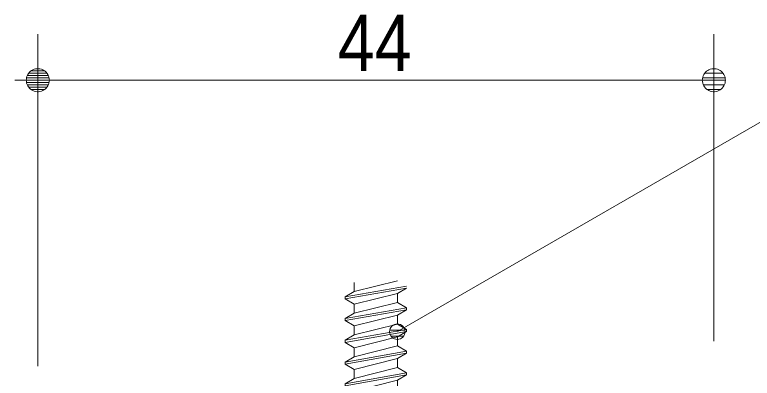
# Model space of a CAD drawing. Units: millimetres, scale not verified. Extents: x -6062 to 6062, y -3045 to 3045.
# Drawn here: x 976.7 to 1456.7, y 1098.3 to 1334.9 of the extents above; entities that cross this region are included whole.
import ezdxf
from ezdxf.enums import TextEntityAlignment as Align

# ---------------------------------------------------------------- set-up
doc = ezdxf.new("R2010")
doc.units = ezdxf.units.MM
doc.header["$LTSCALE"] = 20
for name, color, linetype, lineweight in [('0-0_2寸法-1', 7, 'Continuous', 9), ('0-1_0', 7, 'Continuous', 9), ('0-3_2寸法-3', 7, 'Continuous', 9), ('0-4_3一般', 7, 'Continuous', 9)]:
    doc.layers.add(name, color=color, linetype=linetype, lineweight=lineweight)
doc.styles.add('ＭＳ Ｐゴシック', font='')
doc.styles.get('ＭＳ Ｐゴシック').set_extended_font_data('MS PGothic')

# ---------------------------------------------------------------- blocks, each defined once
blk = doc.blocks.new('_Dot')
at = {"layer": '0-1_0'}
for p, q in [((-10, 0), (-20, 0)), ((9.78, 2), (-9.78, 2)), ((7.99, 6), (-7.99, 6)), ((9.16, -3.98), (-9.16, -3.98)), ((6, -7.98), (-6, -7.98))]:
    blk.add_line(p, q, dxfattribs=at)
for points in [[(10, 0), (9.92, 1.25), (9.69, 2.49), (9.3, 3.68), (8.76, 4.82), (8.09, 5.88), (7.29, 6.85), (6.37, 7.71), (5.36, 8.44), (4.26, 9.05), (3.09, 9.51), (1.87, 9.82), (0.63, 9.98), (-0.63, 9.98), (-1.87, 9.82), (-3.09, 9.51), (-4.26, 9.05), (-5.36, 8.44), (-6.37, 7.71), (-7.29, 6.85), (-8.09, 5.88), (-8.76, 4.82), (-9.3, 3.68), (-9.69, 2.49), (-9.92, 1.25), (-10, 0), (0, 0)], [(-10, 0), (-9.92, -1.25), (-9.69, -2.49), (-9.3, -3.68), (-8.76, -4.82), (-8.09, -5.88), (-7.29, -6.85), (-6.37, -7.71), (-5.36, -8.44), (-4.26, -9.05), (-3.09, -9.51), (-1.87, -9.82), (-0.63, -9.98), (0.63, -9.98), (1.87, -9.82), (3.09, -9.51), (4.26, -9.05), (5.36, -8.44), (6.37, -7.71), (7.29, -6.85), (8.09, -5.88), (8.76, -4.82), (9.3, -3.68), (9.69, -2.49), (9.92, -1.25), (10, 0), (0, 0)]]:
    blk.add_lwpolyline(points, close=True, dxfattribs=at)
blk = doc.blocks.new('グループ-33')
at = {"layer": '0-4_3一般'}
for p, q in [((60264, 23235.5), (59704, 23094.2)), ((60384, 23166.2), (59584, 23024.9)), ((59584, 22998.2), (60384, 23139.6)), ((59704, 23211.6), (59704, 23094.2)), ((60264, 23070.3), (60384, 23139.6)), ((59584, 23024.9), (59704, 23094.2)), ((59704, 22929), (60264, 23070.3)), ((60264, 23070.3), (60264, 22952.9)), ((59584, 22998.2), (59584, 23024.9)), ((59584, 22998.2), (59704, 22929)), ((60264, 22952.9), (59704, 22811.5)), ((60384, 22883.6), (60264, 22952.9)), ((59584, 22715.6), (60384, 22856.9)), ((59704, 22929), (59704, 22811.5)), ((60264, 22787.6), (60384, 22856.9)), ((60384, 22856.9), (60384, 22883.6)), ((60264, 22787.6), (60264, 22670.2)), ((59584, 22715.6), (59584, 22742.2)), ((60384, 22600.9), (59584, 22459.6)), ((59704, 22646.3), (59704, 22528.9)), ((60264, 22505), (60384, 22574.2)), ((59584, 22459.6), (59704, 22528.9)), ((59704, 22363.6), (60264, 22505)), ((60264, 22505), (60264, 22387.5)), ((59584, 22432.9), (59584, 22459.6)), ((59584, 22432.9), (59704, 22363.6)), ((60264, 22387.5), (59704, 22246.2)), ((60384, 22318.2), (60264, 22387.5)), ((59584, 22150.2), (60384, 22291.6)), ((59704, 22363.6), (59704, 22246.2)), ((60264, 22222.3), (60384, 22291.6)), ((60384, 22291.6), (60384, 22318.2)), ((59584, 22150.2), (59584, 22176.9)), ((60264, 22222.3), (60264, 22104.9)), ((59704, 22081), (59704, 21963.5)), ((60384, 22035.6), (59584, 21894.2)), ((60264, 21939.6), (60384, 22008.9)), ((59584, 21894.2), (59704, 21963.5)), ((59584, 21867.6), (59584, 21894.2)), ((59704, 21798.3), (60264, 21939.6)), ((60264, 21939.6), (60264, 21822.2)), ((59584, 21867.6), (59704, 21798.3)), ((60264, 21822.2), (59704, 21680.9)), ((59704, 21798.3), (59704, 21680.9)), ((60384, 21752.9), (60264, 21822.2)), ((59584, 21584.9), (60384, 21726.2)), ((60264, 21657), (60384, 21726.2)), ((60384, 21726.2), (60384, 21752.9)), ((59584, 21584.9), (59584, 21611.6)), ((59704, 21515.6), (60264, 21657)), ((60264, 21657), (60264, 21524.9)), ((59584, 21584.9), (59703.6, 21515.9)), ((59703.6, 21515.9), (59704, 21515.6)), ((59284, 21424.9), (59604, 21424.9)), ((59284, 21280.4), (59284, 21424.9)), ((60684, 21424.9), (60684, 21280.4)), ((59984, 20904.9), (59984, 20808.3))]:
    blk.add_line(p, q, dxfattribs=at)
for points in [[(60384, 22883.6), (59584, 22742.2), (59704, 22811.5)], [(59584, 22715.6), (59704, 22646.3), (60264, 22787.6)], [(60384, 22600.9), (60264, 22670.2), (59704, 22528.9)], [(59584, 22432.9), (60384, 22574.2), (60384, 22600.9)], [(60384, 22318.2), (59584, 22176.9), (59704, 22246.2)], [(59584, 22150.2), (59704, 22081), (60264, 22222.3)], [(60384, 22035.6), (60264, 22104.9), (59704, 21963.5)], [(59584, 21867.6), (60384, 22008.9), (60384, 22035.6)], [(60384, 21752.9), (59584, 21611.6), (59704, 21680.9)], [(59604, 21424.9), (60364, 21424.9), (60684, 21424.9)]]:
    blk.add_lwpolyline(points, dxfattribs=at)
for centre, radius, start, end in [((59604, 21524.9), 100, 312.40515, 354.8103), ((60364, 21524.9), 100, 180, 225), ((59604, 21524.9), 100, 270, 312.40515), ((60364, 21524.9), 100, 225, 270), ((59484, 21280.4), 200, 180, 205.65891), ((60484, 21280.4), 200, 334.34109, 0), ((59484, 21280.4), 200, 205.65891, 231.31781), ((59984, 21904.9), 1000, 231.31781, 250.65891), ((59984, 21904.9), 1000, 289.34109, 308.68219), ((60484, 21280.4), 200, 308.68219, 334.34109), ((59984, 21904.9), 1000, 250.65891, 270), ((59984, 21904.9), 1000, 270, 289.34109)]:
    blk.add_arc(centre, radius, start, end, dxfattribs=at)
blk = doc.blocks.new('グループ-43')
at = {"layer": '0-4_3一般'}
blk.add_blockref('グループ-33', (0, 0), dxfattribs=at)
blk = doc.blocks.new('グループ-45')
at = {"layer": '0-4_3一般'}
blk.add_blockref('グループ-43', (0, 0), dxfattribs=at)

msp = doc.modelspace()

# ---------------------------------------------------------------- linework, layer by layer
at = {"layer": '0-0_2寸法-1'}
for p, q in [((991.7, 1106.25), (991.7, 1322.34)), ((991.7, 1106.25), (991.7, 1322.34)), ((1431.7, 1122.34), (1431.7, 1322.34)), ((1006.71, 1292.34), (1416.69, 1292.34))]:
    msp.add_line(p, q, dxfattribs=at)
at = {"layer": '0-3_2寸法-3'}
for p, q in [((1225.88, 1133.61), (1225.53, 1133.61)), ((1225.88, 1133.61), (1225.53, 1133.61)), ((1230.6, 1129.61), (1220.81, 1129.61)), ((1229.7, 1125.61), (1221.71, 1125.61))]:
    msp.add_line(p, q, dxfattribs=at)
msp.add_lwpolyline([(1225.7, 1128.62), (1509.28, 1292.34), (1795.58, 1292.34)], dxfattribs=at)
msp.add_circle((1225.7, 1128.62), 5.01, dxfattribs=at)
msp.add_circle((1225.7, 1128.62), 5.01, dxfattribs=at)

# ---------------------------------------------------------------- block references
at = {"layer": '0-0_2寸法-1', "xscale": 0.7503418, "yscale": 0.7503418}
for p in [(991.7, 1292.34), (1431.7, 1292.34)]:
    msp.add_blockref('_Dot', p, dxfattribs=at)
at = {"layer": '0-0_2寸法-1', "xscale": 0.7503418, "yscale": 0.7503418, "rotation": 180}
msp.add_blockref('_Dot', (991.7, 1292.34), dxfattribs=at)
at = {"layer": '0-4_3一般', "xscale": 0.05, "yscale": 0.05}
msp.add_blockref('グループ-45', (-1787.5, 0), dxfattribs=at)

# ---------------------------------------------------------------- texts
at = {"layer": '0-0_2寸法-1', "style": 'ＭＳ Ｐゴシック', "width": 0.9}
msp.add_text('44', height=36.66, dxfattribs=at).set_placement((1187.01, 1287.29), align=Align.BOTTOM_LEFT)

doc.saveas('drawing.dxf')
